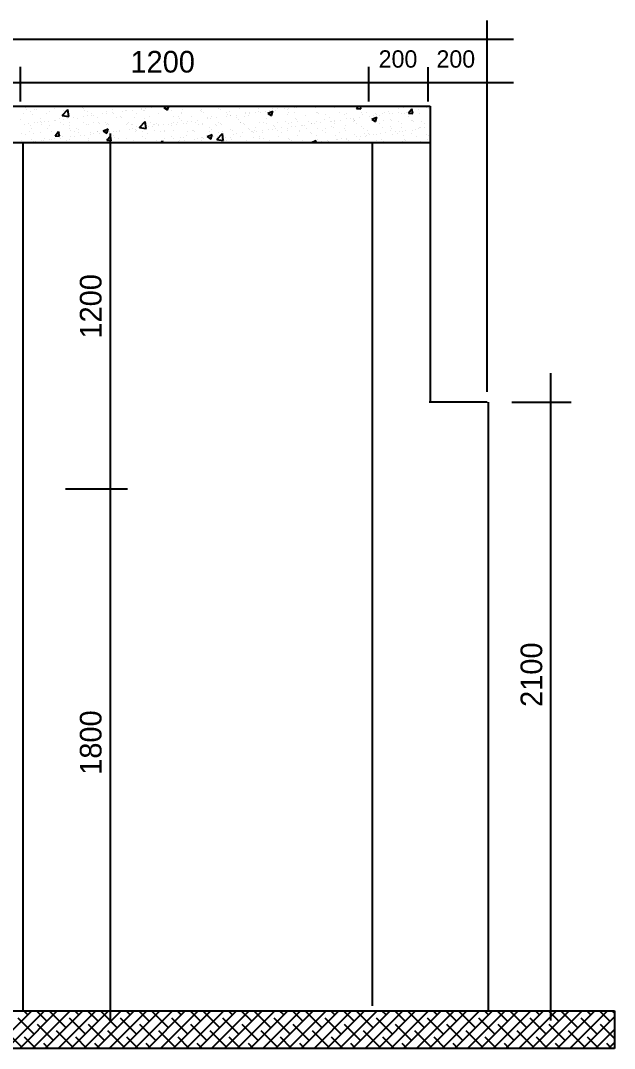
# Model space of a CAD drawing. Extents: x 0.013 to 0.842, y 0.009 to 0.544.
# Drawn here: x 0.2618 to 0.3029, y 0.127 to 0.1981 of the extents above; entities that cross this region are included whole.
import ezdxf

# ---------------------------------------------------------------- set-up
doc = ezdxf.new("R2010")
doc.units = 0
doc.header["$LTSCALE"] = 250
doc.header["$MEASUREMENT"] = 0
doc.layers.get('0').update_dxf_attribs({"linetype": 'CONTINUOUS'})
doc.layers.add('DETALHES-DIVERSOS', color=7, linetype='CONTINUOUS')
doc.styles.add('ROMANS', font='TXT', dxfattribs={"height": 100})

# ---------------------------------------------------------------- blocks, each defined once
blk = doc.blocks.new('*X2')
at = {"color": 0}
for p, q in [((82621, 43730), (83141, 44250)), ((82798, 43730), (83318, 44250)), ((82974, 43730), (83494, 44250)), ((83085, 44194), (83029, 44250)), ((83151, 43730), (83671, 44250)), ((83350, 44106), (83206, 44250)), ((83328, 43730), (83848, 44250)), ((83615, 44017), (83394, 44238)), ((83505, 43730), (84025, 44250)), ((83682, 43730), (84202, 44250)), ((83792, 44194), (83736, 44250)), ((83858, 43730), (84378, 44250)), ((84057, 44106), (83913, 44250)), ((84035, 43730), (84555, 44250)), ((84322, 44017), (84102, 44238)), ((84212, 43730), (84732, 44250)), ((84389, 43730), (84909, 44250)), ((84499, 44194), (84443, 44250)), ((84565, 43730), (85085, 44250)), ((84764, 44106), (84620, 44250)), ((84742, 43730), (85262, 44250)), ((85030, 44017), (84809, 44238)), ((84919, 43730), (85439, 44250)), ((85096, 43730), (85616, 44250)), ((85206, 44194), (85151, 44250)), ((85273, 43730), (85793, 44250)), ((85472, 44106), (85327, 44250)), ((85449, 43730), (85969, 44250)), ((85737, 44017), (85516, 44238)), ((85626, 43730), (86146, 44250)), ((85803, 43730), (86323, 44250)), ((85913, 44194), (85858, 44250)), ((85980, 43730), (86500, 44250)), ((86179, 44106), (86034, 44250)), ((86156, 43730), (86676, 44250)), ((86444, 44017), (86223, 44238)), ((86333, 43730), (86853, 44250)), ((86510, 43730), (87030, 44250)), ((86621, 44194), (86565, 44250)), ((86687, 43730), (87207, 44250)), ((86886, 44106), (86742, 44250)), ((86864, 43730), (87384, 44250)), ((87151, 44017), (86930, 44238)), ((87040, 43730), (87560, 44250)), ((87217, 43730), (87737, 44250)), ((87328, 44194), (87272, 44250)), ((87394, 43730), (87914, 44250)), ((87593, 44106), (87449, 44250)), ((87571, 43730), (88091, 44250)), ((87858, 44017), (87637, 44238)), ((87747, 43730), (88267, 44250)), ((87924, 43730), (88444, 44250)), ((88035, 44194), (87979, 44250)), ((88101, 43730), (88621, 44250)), ((88300, 44106), (88156, 44250)), ((88278, 43730), (88798, 44250)), ((88565, 44017), (88344, 44238)), ((88455, 43730), (88975, 44250)), ((88631, 43730), (89151, 44250)), ((88742, 44194), (88686, 44250)), ((88808, 43730), (89328, 44250)), ((89007, 44106), (88863, 44250)), ((88985, 43730), (89505, 44250)), ((89272, 44017), (89051, 44238)), ((89162, 43730), (89682, 44250)), ((89338, 43730), (89858, 44250)), ((89449, 44194), (89393, 44250)), ((89515, 43730), (90035, 44250)), ((89714, 44106), (89570, 44250)), ((89692, 43730), (90212, 44250)), ((89979, 44017), (89758, 44238)), ((89869, 43730), (90389, 44250)), ((90045, 43730), (90565, 44250)), ((90156, 44194), (90100, 44250)), ((90222, 43730), (90742, 44250)), ((90421, 44106), (90277, 44250)), ((90399, 43730), (90919, 44250)), ((90686, 44017), (90465, 44238)), ((90576, 43730), (91096, 44250)), ((90863, 44194), (90807, 44250)), ((91128, 44106), (90984, 44250)), ((91190, 44221), (91173, 44238)), ((83173, 43929), (82952, 44150)), ((83439, 43841), (83218, 44062)), ((83881, 43929), (83660, 44150)), ((84146, 43841), (83925, 44062)), ((84588, 43929), (84367, 44150)), ((84853, 43841), (84632, 44062)), ((85295, 43929), (85074, 44150)), ((85560, 43841), (85339, 44062)), ((86002, 43929), (85781, 44150)), ((86267, 43841), (86046, 44062)), ((86709, 43929), (86488, 44150)), ((86974, 43841), (86753, 44062)), ((87416, 43929), (87195, 44150)), ((87681, 43841), (87460, 44062)), ((88123, 43929), (87902, 44150)), ((88388, 43841), (88167, 44062)), ((88830, 43929), (88609, 44150)), ((89095, 43841), (88874, 44062)), ((89537, 43929), (89316, 44150)), ((89803, 43841), (89582, 44062)), ((90245, 43929), (90024, 44150)), ((90510, 43841), (90289, 44062)), ((90952, 43929), (90731, 44150)), ((90753, 43730), (91190, 44167)), ((91190, 43867), (90996, 44062)), ((82997, 43752), (82776, 43973)), ((83704, 43752), (83483, 43973)), ((84411, 43752), (84190, 43973)), ((85118, 43752), (84897, 43973)), ((85825, 43752), (85604, 43973)), ((86532, 43752), (86311, 43973)), ((87239, 43752), (87018, 43973)), ((87946, 43752), (87725, 43973)), ((88654, 43752), (88433, 43973)), ((89361, 43752), (89140, 43973)), ((90068, 43752), (89847, 43973)), ((90775, 43752), (90554, 43973)), ((90929, 43730), (91190, 43991)), ((83196, 43730), (83041, 43885)), ((83372, 43730), (83306, 43796)), ((83903, 43730), (83748, 43885)), ((84080, 43730), (84013, 43796)), ((84610, 43730), (84455, 43885)), ((84787, 43730), (84720, 43796)), ((85317, 43730), (85162, 43885)), ((85494, 43730), (85427, 43796)), ((86024, 43730), (85869, 43885)), ((86201, 43730), (86134, 43796)), ((86731, 43730), (86576, 43885)), ((86908, 43730), (86842, 43796)), ((87438, 43730), (87283, 43885)), ((87615, 43730), (87549, 43796)), ((88145, 43730), (87991, 43885)), ((88322, 43730), (88256, 43796)), ((88853, 43730), (88698, 43885)), ((89029, 43730), (88963, 43796)), ((89560, 43730), (89405, 43885)), ((89736, 43730), (89670, 43796)), ((90267, 43730), (90112, 43885)), ((90444, 43730), (90377, 43796)), ((90974, 43730), (90819, 43885)), ((91151, 43730), (91084, 43796)), ((91106, 43730), (91190, 43814))]:
    blk.add_line(p, q, dxfattribs=at)
blk = doc.blocks.new('*X1')
at = {"color": 0}
for p, q in [((83051, 56727), (83051, 56727)), ((83069, 56710), (83069, 56710)), ((83457, 56718), (83457, 56718)), ((83650, 56681), (83650, 56681)), ((83857, 56714), (83857, 56714)), ((83876, 56697), (83876, 56697)), ((83912, 56684), (83912, 56684)), ((84167, 56683), (84167, 56683)), ((84263, 56705), (84263, 56705)), ((84393, 56680), (84393, 56680)), ((84437, 56693), (84437, 56693)), ((84445, 56686), (84445, 56686)), ((84526, 56697), (84526, 56697)), ((84662, 56715), (84662, 56715)), ((84663, 56702), (84663, 56702)), ((84682, 56685), (84682, 56685)), ((84699, 56696), (84699, 56696)), ((84714, 56722), (84714, 56722)), ((84796, 56733), (84796, 56733)), ((85069, 56693), (85069, 56693)), ((85225, 56705), (85225, 56705)), ((85470, 56690), (85470, 56690)), ((85487, 56708), (85487, 56708)), ((85743, 56707), (85743, 56707)), ((85876, 56681), (85876, 56681)), ((86013, 56717), (86013, 56717)), ((86274, 56720), (86274, 56720)), ((86276, 56677), (86276, 56677)), ((86370, 56681), (86370, 56681)), ((86422, 56688), (86422, 56688)), ((86503, 56698), (86503, 56698)), ((86530, 56719), (86530, 56719)), ((86595, 56748), (86595, 56748)), ((86639, 56716), (86639, 56716)), ((86691, 56723), (86691, 56723)), ((86772, 56734), (86772, 56734)), ((86800, 56728), (86800, 56728)), ((87062, 56732), (87062, 56732)), ((87318, 56731), (87318, 56731)), ((87401, 56736), (87401, 56736)), ((87588, 56740), (87588, 56740)), ((87789, 56744), (87789, 56744)), ((87850, 56744), (87850, 56744)), ((88106, 56742), (88106, 56742)), ((88189, 56741), (88189, 56741)), ((88207, 56724), (88207, 56724)), ((88346, 56682), (88346, 56682)), ((88398, 56689), (88398, 56689)), ((88479, 56700), (88479, 56700)), ((88595, 56732), (88595, 56732)), ((88615, 56718), (88615, 56718)), ((82989, 56569), (82989, 56569)), ((83028, 56653), (83028, 56653)), ((83124, 56673), (83124, 56673)), ((83156, 56630), (83156, 56630)), ((83256, 56539), (83256, 56539)), ((83259, 56579), (83259, 56579)), ((83316, 56538), (83316, 56538)), ((83340, 56654), (83340, 56654)), ((83368, 56545), (83368, 56545)), ((83380, 56671), (83380, 56671)), ((83450, 56555), (83450, 56555)), ((83521, 56582), (83521, 56582)), ((83557, 56627), (83557, 56627)), ((83575, 56610), (83575, 56610)), ((83586, 56573), (83586, 56573)), ((83638, 56580), (83638, 56580)), ((83651, 56654), (83651, 56654)), ((83719, 56591), (83719, 56591)), ((83777, 56581), (83777, 56581)), ((83855, 56609), (83855, 56609)), ((83907, 56616), (83907, 56616)), ((83962, 56655), (83962, 56655)), ((83963, 56618), (83963, 56618)), ((83988, 56626), (83988, 56626)), ((84047, 56591), (84047, 56591)), ((84124, 56644), (84124, 56644)), ((84176, 56651), (84176, 56651)), ((84257, 56662), (84257, 56662)), ((84274, 56655), (84274, 56655)), ((84309, 56594), (84309, 56594)), ((84363, 56614), (84363, 56614)), ((84381, 56597), (84381, 56597)), ((84564, 56593), (84564, 56593)), ((84585, 56656), (84585, 56656)), ((84769, 56605), (84769, 56605)), ((84897, 56656), (84897, 56656)), ((85096, 56606), (85096, 56606)), ((85169, 56602), (85169, 56602)), ((85187, 56585), (85187, 56585)), ((85208, 56657), (85208, 56657)), ((85293, 56539), (85293, 56539)), ((85345, 56546), (85345, 56546)), ((85352, 56605), (85352, 56605)), ((85426, 56557), (85426, 56557)), ((85488, 56673), (85488, 56673)), ((85520, 56658), (85520, 56658)), ((85562, 56575), (85562, 56575)), ((85575, 56593), (85575, 56593)), ((85614, 56581), (85614, 56581)), ((85622, 56614), (85622, 56614)), ((85695, 56592), (85695, 56592)), ((85831, 56658), (85831, 56658)), ((85831, 56610), (85831, 56610)), ((85883, 56617), (85883, 56617)), ((85884, 56618), (85884, 56618)), ((85965, 56628), (85965, 56628)), ((85975, 56590), (85975, 56590)), ((85994, 56573), (85994, 56573)), ((86100, 56645), (86100, 56645)), ((86140, 56616), (86140, 56616)), ((86142, 56659), (86142, 56659)), ((86152, 56652), (86152, 56652)), ((86234, 56663), (86234, 56663)), ((86294, 56661), (86294, 56661)), ((86381, 56581), (86381, 56581)), ((86410, 56626), (86410, 56626)), ((86652, 56533), (86652, 56533)), ((86671, 56630), (86671, 56630)), ((86682, 56669), (86682, 56669)), ((86765, 56660), (86765, 56660)), ((86781, 56577), (86781, 56577)), ((86800, 56561), (86800, 56561)), ((86807, 56536), (86807, 56536)), ((86927, 56628), (86927, 56628)), ((86963, 56534), (86963, 56534)), ((87068, 56539), (87068, 56539)), ((87077, 56660), (87077, 56660)), ((87082, 56665), (87082, 56665)), ((87100, 56648), (87100, 56648)), ((87187, 56569), (87187, 56569)), ((87197, 56638), (87197, 56638)), ((87269, 56540), (87269, 56540)), ((87275, 56534), (87275, 56534)), ((87321, 56547), (87321, 56547)), ((87324, 56538), (87324, 56538)), ((87388, 56661), (87388, 56661)), ((87403, 56558), (87403, 56558)), ((87459, 56641), (87459, 56641)), ((87488, 56656), (87488, 56656)), ((87538, 56576), (87538, 56576)), ((87586, 56535), (87586, 56535)), ((87588, 56565), (87588, 56565)), ((87591, 56583), (87591, 56583)), ((87594, 56548), (87594, 56548)), ((87606, 56548), (87606, 56548)), ((87672, 56593), (87672, 56593)), ((87699, 56662), (87699, 56662)), ((87715, 56640), (87715, 56640)), ((87808, 56611), (87808, 56611)), ((87856, 56551), (87856, 56551)), ((87860, 56618), (87860, 56618)), ((87888, 56653), (87888, 56653)), ((87898, 56535), (87898, 56535)), ((87907, 56636), (87907, 56636)), ((87941, 56629), (87941, 56629)), ((87985, 56650), (87985, 56650)), ((87994, 56556), (87994, 56556)), ((88011, 56662), (88011, 56662)), ((88077, 56647), (88077, 56647)), ((88112, 56550), (88112, 56550)), ((88129, 56654), (88129, 56654)), ((88209, 56536), (88209, 56536)), ((88210, 56664), (88210, 56664)), ((88247, 56653), (88247, 56653)), ((88294, 56644), (88294, 56644)), ((88322, 56663), (88322, 56663)), ((88382, 56559), (88382, 56559)), ((88394, 56553), (88394, 56553)), ((88412, 56536), (88412, 56536)), ((88503, 56652), (88503, 56652)), ((88520, 56536), (88520, 56536)), ((88634, 56663), (88634, 56663)), ((83047, 56502), (83047, 56502)), ((83099, 56509), (83099, 56509)), ((83109, 56403), (83109, 56403)), ((83130, 56480), (83130, 56480)), ((83181, 56520), (83181, 56520)), ((83226, 56527), (83226, 56527)), ((83269, 56500), (83269, 56500)), ((83274, 56522), (83274, 56522)), ((83361, 56442), (83361, 56442)), ((83386, 56479), (83386, 56479)), ((83420, 56403), (83420, 56403)), ((83538, 56527), (83538, 56527)), ((83580, 56500), (83580, 56500)), ((83656, 56488), (83656, 56488)), ((83662, 56530), (83662, 56530)), ((83732, 56404), (83732, 56404)), ((83762, 56439), (83762, 56439)), ((83780, 56422), (83780, 56422)), ((83849, 56528), (83849, 56528)), ((83891, 56501), (83891, 56501)), ((83918, 56492), (83918, 56492)), ((84043, 56404), (84043, 56404)), ((84053, 56398), (84053, 56398)), ((84062, 56526), (84062, 56526)), ((84081, 56510), (84081, 56510)), ((84161, 56528), (84161, 56528)), ((84168, 56430), (84168, 56430)), ((84174, 56491), (84174, 56491)), ((84203, 56502), (84203, 56502)), ((84216, 56397), (84216, 56397)), ((84268, 56404), (84268, 56404)), ((84315, 56401), (84315, 56401)), ((84349, 56415), (84349, 56415)), ((84355, 56405), (84355, 56405)), ((84444, 56500), (84444, 56500)), ((84468, 56518), (84468, 56518)), ((84472, 56529), (84472, 56529)), ((84485, 56433), (84485, 56433)), ((84514, 56502), (84514, 56502)), ((84537, 56440), (84537, 56440)), ((84568, 56426), (84568, 56426)), ((84571, 56400), (84571, 56400)), ((84586, 56410), (84586, 56410)), ((84619, 56450), (84619, 56450)), ((84666, 56405), (84666, 56405)), ((84754, 56468), (84754, 56468)), ((84783, 56530), (84783, 56530)), ((84807, 56475), (84807, 56475)), ((84826, 56503), (84826, 56503)), ((84841, 56410), (84841, 56410)), ((84868, 56514), (84868, 56514)), ((84887, 56497), (84887, 56497)), ((84888, 56486), (84888, 56486)), ((84961, 56502), (84961, 56502)), ((84974, 56418), (84974, 56418)), ((84977, 56406), (84977, 56406)), ((85024, 56504), (85024, 56504)), ((85076, 56511), (85076, 56511)), ((85095, 56530), (85095, 56530)), ((85102, 56413), (85102, 56413)), ((85137, 56503), (85137, 56503)), ((85157, 56521), (85157, 56521)), ((85231, 56512), (85231, 56512)), ((85274, 56505), (85274, 56505)), ((85289, 56407), (85289, 56407)), ((85358, 56412), (85358, 56412)), ((85374, 56414), (85374, 56414)), ((85392, 56397), (85392, 56397)), ((85406, 56531), (85406, 56531)), ((85448, 56504), (85448, 56504)), ((85493, 56515), (85493, 56515)), ((85600, 56407), (85600, 56407)), ((85628, 56422), (85628, 56422)), ((85675, 56502), (85675, 56502)), ((85693, 56485), (85693, 56485)), ((85718, 56531), (85718, 56531)), ((85749, 56514), (85749, 56514)), ((85760, 56504), (85760, 56504)), ((85780, 56405), (85780, 56405)), ((85890, 56425), (85890, 56425)), ((85912, 56408), (85912, 56408)), ((86019, 56524), (86019, 56524)), ((86029, 56532), (86029, 56532)), ((86071, 56505), (86071, 56505)), ((86081, 56493), (86081, 56493)), ((86146, 56424), (86146, 56424)), ((86180, 56402), (86180, 56402)), ((86193, 56399), (86193, 56399)), ((86223, 56408), (86223, 56408)), ((86245, 56406), (86245, 56406)), ((86281, 56527), (86281, 56527)), ((86326, 56416), (86326, 56416)), ((86341, 56532), (86341, 56532)), ((86383, 56506), (86383, 56506)), ((86416, 56434), (86416, 56434)), ((86462, 56434), (86462, 56434)), ((86481, 56490), (86481, 56490)), ((86499, 56473), (86499, 56473)), ((86514, 56441), (86514, 56441)), ((86535, 56409), (86535, 56409)), ((86537, 56526), (86537, 56526)), ((86586, 56393), (86586, 56393)), ((86595, 56452), (86595, 56452)), ((86678, 56437), (86678, 56437)), ((86694, 56506), (86694, 56506)), ((86731, 56470), (86731, 56470)), ((86783, 56476), (86783, 56476)), ((86846, 56409), (86846, 56409)), ((86864, 56487), (86864, 56487)), ((86887, 56481), (86887, 56481)), ((86934, 56436), (86934, 56436)), ((87000, 56505), (87000, 56505)), ((87006, 56507), (87006, 56507)), ((87052, 56512), (87052, 56512)), ((87133, 56523), (87133, 56523)), ((87157, 56410), (87157, 56410)), ((87204, 56445), (87204, 56445)), ((87287, 56477), (87287, 56477)), ((87305, 56460), (87305, 56460)), ((87317, 56507), (87317, 56507)), ((87465, 56449), (87465, 56449)), ((87469, 56411), (87469, 56411)), ((87628, 56508), (87628, 56508)), ((87693, 56469), (87693, 56469)), ((87721, 56447), (87721, 56447)), ((87780, 56411), (87780, 56411)), ((87940, 56508), (87940, 56508)), ((87991, 56457), (87991, 56457)), ((88092, 56412), (88092, 56412)), ((88093, 56465), (88093, 56465)), ((88112, 56448), (88112, 56448)), ((88169, 56400), (88169, 56400)), ((88221, 56407), (88221, 56407)), ((88251, 56509), (88251, 56509)), ((88253, 56461), (88253, 56461)), ((88302, 56418), (88302, 56418)), ((88403, 56412), (88403, 56412)), ((88438, 56435), (88438, 56435)), ((88490, 56442), (88490, 56442)), ((88499, 56456), (88499, 56456)), ((88509, 56459), (88509, 56459)), ((88563, 56510), (88563, 56510)), ((88572, 56453), (88572, 56453)), ((82995, 56376), (82995, 56376)), ((82996, 56276), (82996, 56276)), ((83061, 56354), (83061, 56354)), ((83136, 56287), (83136, 56287)), ((83139, 56256), (83139, 56256)), ((83160, 56263), (83160, 56263)), ((83191, 56263), (83191, 56263)), ((83265, 56386), (83265, 56386)), ((83273, 56273), (83273, 56273)), ((83307, 56276), (83307, 56276)), ((83392, 56286), (83392, 56286)), ((83409, 56291), (83409, 56291)), ((83461, 56351), (83461, 56351)), ((83461, 56298), (83461, 56298)), ((83479, 56334), (83479, 56334)), ((83527, 56390), (83527, 56390)), ((83542, 56309), (83542, 56309)), ((83566, 56254), (83566, 56254)), ((83619, 56277), (83619, 56277)), ((83661, 56250), (83661, 56250)), ((83662, 56296), (83662, 56296)), ((83678, 56327), (83678, 56327)), ((83730, 56333), (83730, 56333)), ((83783, 56388), (83783, 56388)), ((83811, 56344), (83811, 56344)), ((83867, 56342), (83867, 56342)), ((83924, 56299), (83924, 56299)), ((83930, 56278), (83930, 56278)), ((83947, 56362), (83947, 56362)), ((83967, 56251), (83967, 56251)), ((83972, 56251), (83972, 56251)), ((83999, 56369), (83999, 56369)), ((84080, 56380), (84080, 56380)), ((84180, 56298), (84180, 56298)), ((84241, 56278), (84241, 56278)), ((84267, 56339), (84267, 56339)), ((84284, 56251), (84284, 56251)), ((84286, 56322), (84286, 56322)), ((84450, 56308), (84450, 56308)), ((84553, 56279), (84553, 56279)), ((84595, 56252), (84595, 56252)), ((84673, 56330), (84673, 56330)), ((84712, 56311), (84712, 56311)), ((84864, 56279), (84864, 56279)), ((84906, 56252), (84906, 56252)), ((84968, 56310), (84968, 56310)), ((85073, 56326), (85073, 56326)), ((85092, 56309), (85092, 56309)), ((85116, 56257), (85116, 56257)), ((85168, 56264), (85168, 56264)), ((85176, 56280), (85176, 56280)), ((85218, 56253), (85218, 56253)), ((85238, 56319), (85238, 56319)), ((85249, 56274), (85249, 56274)), ((85385, 56292), (85385, 56292)), ((85437, 56299), (85437, 56299)), ((85479, 56318), (85479, 56318)), ((85487, 56280), (85487, 56280)), ((85499, 56323), (85499, 56323)), ((85518, 56310), (85518, 56310)), ((85529, 56253), (85529, 56253)), ((85654, 56328), (85654, 56328)), ((85706, 56335), (85706, 56335)), ((85788, 56345), (85788, 56345)), ((85798, 56281), (85798, 56281)), ((85841, 56254), (85841, 56254)), ((85880, 56314), (85880, 56314)), ((85898, 56297), (85898, 56297)), ((85923, 56363), (85923, 56363)), ((85975, 56370), (85975, 56370)), ((86025, 56331), (86025, 56331)), ((86057, 56381), (86057, 56381)), ((86110, 56281), (86110, 56281)), ((86152, 56255), (86152, 56255)), ((86199, 56385), (86199, 56385)), ((86286, 56305), (86286, 56305)), ((86287, 56335), (86287, 56335)), ((86421, 56282), (86421, 56282)), ((86463, 56255), (86463, 56255)), ((86543, 56333), (86543, 56333)), ((86686, 56302), (86686, 56302)), ((86704, 56285), (86704, 56285)), ((86733, 56283), (86733, 56283)), ((86775, 56256), (86775, 56256)), ((86813, 56343), (86813, 56343)), ((86986, 56390), (86986, 56390)), ((87005, 56373), (87005, 56373)), ((87044, 56283), (87044, 56283)), ((87075, 56346), (87075, 56346)), ((87086, 56256), (87086, 56256)), ((87092, 56293), (87092, 56293)), ((87092, 56258), (87092, 56258)), ((87144, 56265), (87144, 56265)), ((87210, 56253), (87210, 56253)), ((87226, 56276), (87226, 56276)), ((87331, 56345), (87331, 56345)), ((87356, 56284), (87356, 56284)), ((87361, 56294), (87361, 56294)), ((87392, 56381), (87392, 56381)), ((87398, 56257), (87398, 56257)), ((87414, 56301), (87414, 56301)), ((87472, 56256), (87472, 56256)), ((87492, 56290), (87492, 56290)), ((87495, 56311), (87495, 56311)), ((87510, 56273), (87510, 56273)), ((87601, 56355), (87601, 56355)), ((87631, 56329), (87631, 56329)), ((87667, 56284), (87667, 56284)), ((87683, 56336), (87683, 56336)), ((87709, 56257), (87709, 56257)), ((87728, 56255), (87728, 56255)), ((87764, 56347), (87764, 56347)), ((87793, 56377), (87793, 56377)), ((87811, 56360), (87811, 56360)), ((87862, 56358), (87862, 56358)), ((87898, 56281), (87898, 56281)), ((87900, 56365), (87900, 56365)), ((87952, 56371), (87952, 56371)), ((87978, 56285), (87978, 56285)), ((87998, 56265), (87998, 56265)), ((88021, 56258), (88021, 56258)), ((88033, 56382), (88033, 56382)), ((88118, 56357), (88118, 56357)), ((88199, 56368), (88199, 56368)), ((88259, 56268), (88259, 56268)), ((88290, 56285), (88290, 56285)), ((88298, 56277), (88298, 56277)), ((88317, 56260), (88317, 56260)), ((88332, 56259), (88332, 56259)), ((88388, 56367), (88388, 56367)), ((88515, 56267), (88515, 56267)), ((88599, 56365), (88599, 56365)), ((88601, 56286), (88601, 56286)), ((88617, 56348), (88617, 56348)), ((88643, 56259), (88643, 56259))]:
    blk.add_line(p, q, dxfattribs=at)
blk = doc.blocks.new('*X0')
at = {"color": 0}
for p, q in [((83176, 56705), (83176, 56705)), ((83211, 56699), (83211, 56699)), ((83563, 56623), (83641, 56704)), ((83584, 56696), (83584, 56696)), ((83652, 56609), (83641, 56704)), ((83835, 56729), (83835, 56729)), ((84966, 56734), (85009, 56750)), ((84966, 56734), (85016, 56700)), ((85016, 56700), (85033, 56750)), ((85726, 56720), (85726, 56720)), ((86403, 56653), (86473, 56680)), ((86453, 56620), (86473, 56680)), ((86472, 56716), (86472, 56716)), ((86669, 56703), (86669, 56703)), ((87628, 56718), (87655, 56750)), ((87628, 56718), (87688, 56713)), ((87688, 56713), (87681, 56750)), ((88075, 56684), (88075, 56684)), ((88271, 56731), (88271, 56731)), ((88345, 56655), (88393, 56713)), ((88405, 56650), (88393, 56713)), ((83467, 56548), (83467, 56548)), ((83563, 56623), (83652, 56609)), ((84630, 56457), (84708, 56539)), ((84702, 56581), (84702, 56581)), ((84719, 56444), (84708, 56538)), ((85207, 56645), (85207, 56645)), ((85211, 56550), (85211, 56550)), ((85843, 56633), (85843, 56633)), ((86086, 56603), (86086, 56603)), ((86093, 56666), (86093, 56666)), ((86403, 56653), (86453, 56620)), ((87252, 56597), (87252, 56597)), ((87492, 56584), (87492, 56584)), ((87766, 56667), (87766, 56667)), ((87840, 56573), (87910, 56600)), ((87840, 56573), (87890, 56540)), ((87890, 56540), (87910, 56600)), ((88101, 56571), (88101, 56571)), ((88345, 56655), (88405, 56650)), ((88351, 56604), (88351, 56604)), ((83144, 56437), (83144, 56437)), ((83463, 56342), (83511, 56400)), ((83523, 56337), (83511, 56400)), ((83669, 56436), (83669, 56436)), ((83677, 56414), (83677, 56414)), ((84000, 56526), (84000, 56526)), ((84126, 56411), (84196, 56438)), ((84126, 56411), (84176, 56377)), ((84176, 56377), (84196, 56438)), ((84189, 56511), (84189, 56511)), ((84211, 56392), (84211, 56392)), ((84534, 56503), (84534, 56503)), ((84582, 56467), (84582, 56467)), ((84630, 56457), (84719, 56444)), ((84832, 56500), (84832, 56500)), ((84919, 56403), (84919, 56403)), ((85068, 56481), (85068, 56481)), ((85503, 56503), (85503, 56503)), ((85602, 56458), (85602, 56458)), ((86136, 56436), (86136, 56436)), ((86228, 56458), (86228, 56458)), ((86670, 56413), (86670, 56413)), ((86733, 56522), (86733, 56522)), ((86840, 56405), (86840, 56405)), ((86909, 56484), (86909, 56484)), ((87090, 56438), (87090, 56438)), ((87469, 56488), (87469, 56488)), ((88259, 56399), (88259, 56399)), ((83164, 56372), (83164, 56372)), ((83321, 56301), (83321, 56301)), ((83463, 56342), (83523, 56337)), ((83572, 56334), (83572, 56334)), ((83950, 56384), (83950, 56384)), ((84180, 56280), (84228, 56337)), ((84180, 56280), (84240, 56275)), ((84240, 56274), (84229, 56337)), ((84336, 56303), (84336, 56303)), ((84745, 56369), (84745, 56369)), ((84925, 56250), (84946, 56274)), ((84950, 56250), (84946, 56274)), ((85195, 56313), (85195, 56313)), ((85279, 56346), (85279, 56346)), ((85563, 56331), (85633, 56358)), ((85563, 56331), (85613, 56297)), ((85613, 56297), (85633, 56358)), ((85697, 56292), (85775, 56373)), ((85697, 56292), (85786, 56278)), ((85714, 56388), (85714, 56388)), ((85742, 56283), (85742, 56283)), ((85786, 56278), (85775, 56373)), ((85813, 56324), (85813, 56324)), ((85830, 56272), (85830, 56272)), ((86209, 56322), (86209, 56322)), ((86325, 56384), (86325, 56384)), ((86347, 56301), (86347, 56301)), ((86880, 56279), (86880, 56279)), ((87000, 56251), (87070, 56278)), ((87000, 56251), (87001, 56250)), ((87061, 56250), (87070, 56278)), ((87203, 56391), (87203, 56391)), ((87240, 56264), (87240, 56264)), ((87414, 56256), (87414, 56256)), ((87737, 56368), (87737, 56368)), ((87754, 56334), (87754, 56334)), ((88271, 56345), (88271, 56345)), ((88457, 56334), (88457, 56334)), ((88467, 56259), (88467, 56259))]:
    blk.add_line(p, q, dxfattribs=at)

msp = doc.modelspace()

# ---------------------------------------------------------------- linework, layer by layer
at = {"layer": 'DETALHES-DIVERSOS'}
for p, q in [((0.2941, 0.172416), (0.2941, 0.198116)), ((0.2194, 0.196816), (0.2959, 0.196816)), ((0.2618, 0.192516), (0.2618, 0.194916)), ((0.2859, 0.192516), (0.2859, 0.194916)), ((0.29, 0.192516), (0.29, 0.1949)), ((0.2194, 0.193816), (0.2959, 0.193816)), ((0.221062, 0.192183), (0.29014, 0.192183)), ((0.29014, 0.192183), (0.29014, 0.189678)), ((0.268, 0.1903), (0.268, 0.1289)), ((0.221062, 0.189678), (0.29009, 0.189678)), ((0.261967, 0.129611), (0.261967, 0.189728)), ((0.286132, 0.189678), (0.286132, 0.129912)), ((0.29014, 0.189728), (0.29014, 0.171693)), ((0.2985, 0.1289), (0.2985, 0.1737)), ((0.29408, 0.171693), (0.290079, 0.171693)), ((0.294148, 0.171693), (0.294148, 0.129561)), ((0.2958, 0.1717), (0.2999, 0.1717)), ((0.2649, 0.1657), (0.2692, 0.1657)), ((0.208413, 0.129561), (0.302897, 0.129561)), ((0.302897, 0.129561), (0.302897, 0.126956)), ((0.302897, 0.126956), (0.208413, 0.126956))]:
    msp.add_line(p, q, dxfattribs=at)

# ---------------------------------------------------------------- block references
at = {"layer": 'DETALHES-DIVERSOS', "xscale": 5.009765625e-06, "yscale": 5.009765625e-06, "zscale": 5.009765625e-06}
for name in ['*X1', '*X0', '*X2']:
    msp.add_blockref(name, (-0.153944, -0.092121), dxfattribs=at)

# ---------------------------------------------------------------- texts
at = {"layer": 'DETALHES-DIVERSOS', "style": 'ROMANS'}
for s, height, p in [('1200', 0.0015, (0.2694, 0.194516)), ('200', 0.0012, (0.286579, 0.194856)), ('200', 0.0012, (0.290579, 0.194856))]:
    msp.add_text(s, height=height, dxfattribs=at).set_placement(p)
for s, p in [('1200', (0.2674, 0.1761)), ('2100', (0.2979, 0.1506)), ('1800', (0.2674, 0.1459))]:
    msp.add_text(s, height=0.0015, rotation=90, dxfattribs=at).set_placement(p)

doc.saveas('drawing.dxf')
